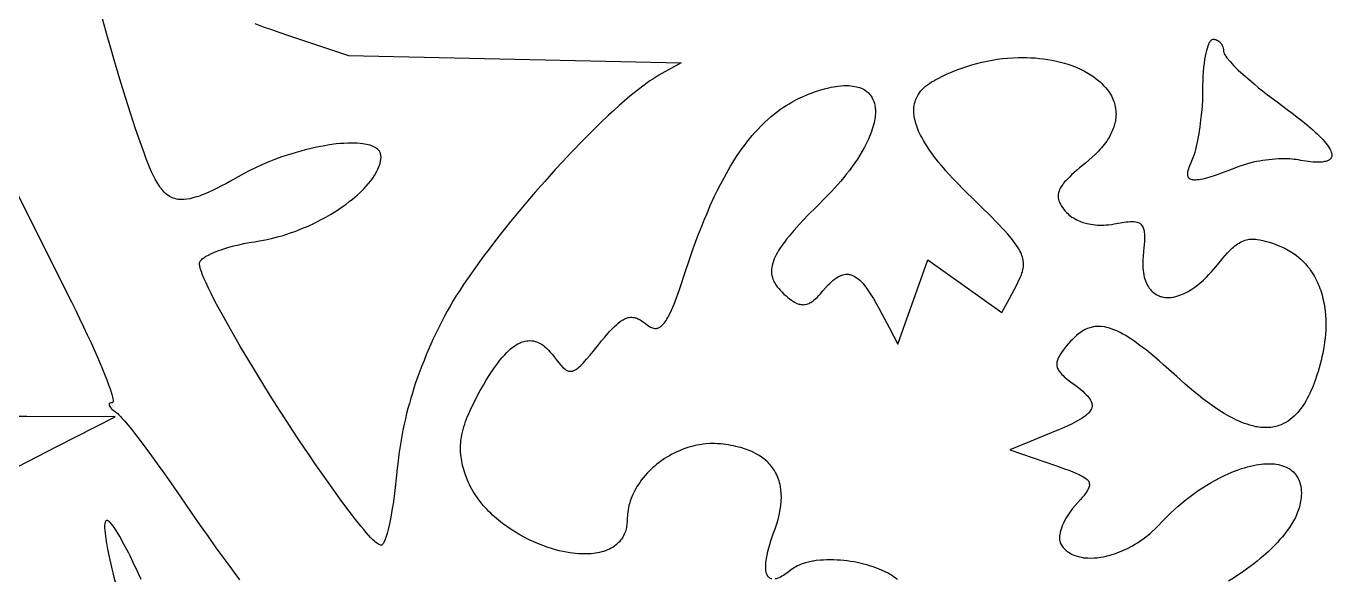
# Model space of a CAD drawing. Extents: x -500 to 500, y -1000 to 1000.
# Drawn here: x -285.4 to -74.6, y -154.2 to -65.1 of the extents above; entities that cross this region are included whole.
import ezdxf

# ---------------------------------------------------------------- set-up
doc = ezdxf.new("R2010")
doc.units = 0
doc.layers.add('APS_GEOMETR_', color=18, linetype='CONTINUOUS')

msp = doc.modelspace()

# ---------------------------------------------------------------- linework, layer by layer
at = {"layer": 'APS_GEOMETR_'}
for points in [[(-248.45, -64.68), (-247.11, -65.17), (-245.76, -65.64), (-244.41, -66.11), (-243.06, -66.58), (-233.33, -69.81), (-179.63, -70.98), (-183.26, -73.01), (-183.74, -73.3), (-184.22, -73.61), (-184.7, -73.92), (-185.16, -74.24), (-185.86, -74.76), (-186.56, -75.29), (-187.24, -75.83), (-187.92, -76.38), (-188.8, -77.14), (-189.67, -77.91), (-190.53, -78.68), (-191.39, -79.47), (-192.77, -80.8), (-193.96, -81.97), (-194.98, -82.98), (-195.82, -83.83), (-196.98, -85.02), (-197.46, -85.53), (-198.77, -86.93), (-199.91, -88.17), (-201.67, -90.12), (-202.78, -91.37), (-203.24, -91.89), (-204.47, -93.34), (-205.53, -94.6), (-207.19, -96.6), (-208.22, -97.88), (-208.65, -98.42), (-209.76, -99.86), (-210.72, -101.12), (-211.54, -102.2), (-212.21, -103.11), (-213.14, -104.38), (-213.52, -104.92), (-214.15, -105.84), (-214.78, -106.78), (-215.4, -107.71), (-216, -108.66), (-216.48, -109.45), (-216.94, -110.24), (-217.4, -111.04), (-217.84, -111.85), (-218.57, -113.26), (-219.27, -114.68), (-219.67, -115.53), (-220.05, -116.39), (-220.43, -117.25), (-220.8, -118.12), (-221.16, -118.99), (-221.5, -119.86), (-221.84, -120.74), (-222.16, -121.62), (-222.51, -122.64), (-222.78, -123.46), (-223.04, -124.28), (-223.29, -125.1), (-223.52, -125.93), (-223.75, -126.76), (-223.97, -127.59), (-224.17, -128.43), (-224.36, -129.27), (-224.56, -130.23), (-224.74, -131.2), (-224.91, -132.17), (-225.07, -133.15), (-225.21, -134.13), (-225.34, -135.28), (-225.47, -136.43), (-225.63, -137.98), (-225.8, -139.52), (-225.91, -140.46), (-226.03, -141.33), (-226.16, -142.15), (-226.28, -142.91), (-226.4, -143.61), (-226.52, -144.26), (-226.75, -145.37), (-226.96, -146.26), (-227.13, -146.92), (-227.32, -147.56), (-227.48, -147.98), (-227.56, -148.17), (-227.63, -148.33), (-227.71, -148.47), (-227.78, -148.59), (-227.86, -148.68), (-227.93, -148.75), (-227.97, -148.78), (-228.02, -148.79), (-228.11, -148.81), (-228.21, -148.8), (-228.31, -148.77), (-228.41, -148.72), (-228.51, -148.66), (-228.69, -148.54), (-228.91, -148.37), (-229.17, -148.14), (-229.46, -147.87), (-229.78, -147.55), (-230.12, -147.18), (-230.49, -146.76), (-230.89, -146.3), (-231.32, -145.79), (-231.75, -145.26), (-232.22, -144.68), (-232.72, -144.03), (-233.26, -143.33), (-234.43, -141.76), (-235.74, -139.95), (-237.19, -137.91), (-238.76, -135.64), (-239.59, -134.42), (-240.45, -133.13), (-241.35, -131.79), (-242.27, -130.39), (-243.34, -128.75), (-244.36, -127.18), (-245.33, -125.67), (-246.25, -124.21), (-247.94, -121.49), (-249.45, -119.01), (-250.78, -116.79), (-251.93, -114.82), (-252.9, -113.1), (-253.71, -111.65), (-254.37, -110.44), (-254.96, -109.32), (-255.49, -108.29), (-255.95, -107.35), (-256.35, -106.51), (-256.68, -105.76), (-256.95, -105.1), (-257.05, -104.8), (-257.15, -104.53), (-257.27, -104.12), (-257.36, -103.76), (-257.38, -103.61), (-257.4, -103.47), (-257.4, -103.36), (-257.39, -103.26), (-257.35, -103.13), (-257.29, -103.01), (-257.2, -102.88), (-257.09, -102.76), (-256.95, -102.63), (-256.8, -102.5), (-256.62, -102.38), (-256.42, -102.25), (-256.21, -102.12), (-255.97, -102), (-255.46, -101.75), (-254.9, -101.51), (-254.29, -101.28), (-253.9, -101.14), (-253.49, -101.01), (-252.69, -100.76), (-251.87, -100.54), (-251.05, -100.34), (-250.22, -100.16), (-249.39, -100), (-248.55, -99.85), (-247.72, -99.7), (-246.75, -99.53), (-245.79, -99.32), (-244.83, -99.09), (-243.88, -98.83), (-242.87, -98.5), (-241.86, -98.14), (-240.87, -97.75), (-239.88, -97.34), (-238.96, -96.91), (-238.38, -96.62), (-237.74, -96.29), (-237.02, -95.9), (-236.24, -95.45), (-235.41, -94.93), (-234.97, -94.64), (-234.51, -94.34), (-233.79, -93.83), (-233.22, -93.39), (-232.72, -93), (-232.3, -92.65), (-231.96, -92.36), (-231.49, -91.94), (-231.3, -91.75), (-230.9, -91.34), (-230.51, -90.92), (-230.13, -90.49), (-229.75, -90.05), (-229.42, -89.58), (-229.16, -89.18), (-228.82, -88.61), (-228.61, -88.17), (-228.45, -87.79), (-228.26, -87.25), (-228.18, -86.88), (-228.14, -86.57), (-228.1, -86.13), (-228.11, -85.99), (-228.13, -85.86), (-228.16, -85.73), (-228.19, -85.6), (-228.24, -85.48), (-228.3, -85.37), (-228.37, -85.26), (-228.44, -85.15), (-228.56, -85.03), (-228.68, -84.91), (-228.81, -84.8), (-228.95, -84.71), (-229.17, -84.59), (-229.39, -84.48), (-229.62, -84.39), (-229.85, -84.3), (-230.15, -84.22), (-230.44, -84.15), (-230.74, -84.1), (-231.04, -84.05), (-231.49, -84.01), (-231.95, -83.97), (-232.4, -83.95), (-232.86, -83.94), (-233.47, -83.96), (-234.09, -83.99), (-234.71, -84.03), (-235.32, -84.09), (-236.39, -84.24), (-237.46, -84.42), (-238.52, -84.62), (-239.58, -84.85), (-240.32, -85.04), (-241.05, -85.23), (-241.79, -85.44), (-242.52, -85.66), (-243.25, -85.89), (-243.97, -86.13), (-244.69, -86.38), (-245.4, -86.65), (-246.21, -86.97), (-247.32, -87.45), (-248.23, -87.86), (-249.48, -88.47), (-250.31, -88.92), (-251.14, -89.38), (-252.48, -90.13), (-253.16, -90.5), (-253.84, -90.86), (-254.53, -91.21), (-255.22, -91.55), (-255.92, -91.87), (-256.63, -92.18), (-256.96, -92.31), (-257.28, -92.43), (-257.59, -92.54), (-257.89, -92.64), (-258.46, -92.8), (-258.98, -92.92), (-259.45, -93), (-259.87, -93.05), (-260.24, -93.07), (-260.54, -93.06), (-260.84, -93.02), (-261.12, -92.97), (-261.39, -92.9), (-261.64, -92.82), (-261.87, -92.72), (-262.09, -92.61), (-262.3, -92.49), (-262.49, -92.37), (-262.66, -92.24), (-262.83, -92.11), (-263.11, -91.85), (-263.33, -91.6), (-263.51, -91.4), (-263.73, -91.1), (-263.98, -90.74), (-264.25, -90.3), (-264.54, -89.79), (-264.84, -89.21), (-265.15, -88.56), (-265.46, -87.83), (-265.79, -87.04), (-266.06, -86.32), (-266.35, -85.53), (-267, -83.73), (-267.71, -81.64), (-268.5, -79.26), (-269.35, -76.58), (-270.26, -73.61), (-271.23, -70.35), (-271.73, -68.61), (-272.25, -66.79), (-273.07, -63.88)], [(-165.03, -154.25), (-165.13, -154.22), (-165.23, -154.19), (-165.32, -154.14), (-165.4, -154.09), (-165.53, -153.98), (-165.64, -153.85), (-165.73, -153.71), (-165.79, -153.59), (-165.88, -153.38), (-165.91, -153.25), (-165.95, -153.08), (-165.97, -152.89), (-165.99, -152.68), (-166, -152.43), (-166, -152.16), (-165.99, -151.87), (-165.97, -151.55), (-165.93, -151.26), (-165.89, -150.97), (-165.79, -150.39), (-165.66, -149.81), (-165.51, -149.23), (-165.34, -148.67), (-165.16, -148.1), (-164.77, -146.98), (-164.48, -146.17), (-164.21, -145.35), (-164.01, -144.66), (-163.77, -143.7), (-163.65, -143.02), (-163.56, -142.45), (-163.49, -141.66), (-163.47, -141.07), (-163.49, -140.49), (-163.54, -139.9), (-163.61, -139.32), (-163.68, -139.03), (-163.75, -138.74), (-163.83, -138.45), (-163.92, -138.17), (-164.02, -137.89), (-164.13, -137.61), (-164.26, -137.34), (-164.4, -137.08), (-164.57, -136.78), (-164.72, -136.55), (-164.89, -136.32), (-165.06, -136.1), (-165.23, -135.88), (-165.42, -135.67), (-165.61, -135.47), (-165.82, -135.27), (-166.03, -135.08), (-166.28, -134.88), (-166.72, -134.57), (-167.18, -134.28), (-167.65, -134), (-168.13, -133.76), (-168.75, -133.5), (-169.26, -133.31), (-170, -133.07), (-170.4, -132.97), (-170.8, -132.88), (-171.21, -132.79), (-171.62, -132.71), (-172.03, -132.64), (-172.44, -132.58), (-172.85, -132.52), (-173.26, -132.47), (-173.76, -132.44), (-174.21, -132.42), (-174.63, -132.42), (-175.01, -132.43), (-175.64, -132.47), (-176.11, -132.52), (-176.64, -132.6), (-177.11, -132.69), (-177.55, -132.79), (-177.94, -132.88), (-178.59, -133.07), (-179.07, -133.23), (-179.49, -133.39), (-179.91, -133.56), (-180.33, -133.75), (-180.75, -133.94), (-181.15, -134.15), (-181.55, -134.37), (-181.95, -134.6), (-182.33, -134.84), (-182.77, -135.13), (-183.19, -135.45), (-183.58, -135.75), (-183.92, -136.04), (-184.22, -136.3), (-184.72, -136.77), (-185.07, -137.13), (-185.45, -137.55), (-185.79, -137.96), (-186.08, -138.34), (-186.34, -138.69), (-186.55, -139.01), (-186.74, -139.3), (-187.02, -139.76), (-187.25, -140.2), (-187.45, -140.62), (-187.61, -141), (-187.75, -141.36), (-187.86, -141.68), (-187.95, -141.96), (-188.08, -142.42), (-188.15, -142.76), (-188.21, -143.1), (-188.26, -143.44), (-188.3, -143.78), (-188.34, -144.59), (-188.36, -145.04), (-188.4, -145.48), (-188.45, -145.79), (-188.48, -145.97), (-188.53, -146.16), (-188.58, -146.37), (-188.65, -146.59), (-188.74, -146.82), (-188.84, -147.05), (-188.96, -147.29), (-189.09, -147.53), (-189.25, -147.77), (-189.42, -148.01), (-189.62, -148.25), (-189.85, -148.48), (-190.1, -148.71), (-190.38, -148.93), (-190.65, -149.11), (-190.93, -149.28), (-191.23, -149.43), (-191.53, -149.57), (-191.84, -149.69), (-192.16, -149.8), (-192.48, -149.9), (-192.81, -149.98), (-193.14, -150.05), (-193.48, -150.1), (-193.81, -150.15), (-194.15, -150.18), (-194.49, -150.21), (-194.82, -150.22), (-195.16, -150.22), (-195.49, -150.22), (-195.85, -150.21), (-196.24, -150.18), (-196.68, -150.15), (-197.14, -150.1), (-197.64, -150.03), (-198.18, -149.94), (-198.74, -149.83), (-199.33, -149.69), (-199.95, -149.54), (-200.6, -149.35), (-201.28, -149.13), (-201.97, -148.88), (-202.7, -148.6), (-203.44, -148.28), (-204.2, -147.93), (-204.98, -147.53), (-205.7, -147.14), (-206.41, -146.72), (-207.11, -146.27), (-207.8, -145.8), (-208.47, -145.3), (-208.8, -145.04), (-209.13, -144.78), (-209.45, -144.5), (-209.77, -144.23), (-210.08, -143.95), (-210.38, -143.66), (-210.68, -143.36), (-210.97, -143.06), (-211.25, -142.76), (-211.53, -142.45), (-211.8, -142.13), (-212.06, -141.81), (-212.31, -141.48), (-212.55, -141.15), (-212.79, -140.81), (-213.01, -140.47), (-213.23, -140.12), (-213.43, -139.76), (-213.63, -139.4), (-213.81, -139.04), (-213.98, -138.67), (-214.15, -138.3), (-214.4, -137.64), (-214.52, -137.3), (-214.63, -136.96), (-214.74, -136.62), (-214.83, -136.28), (-214.92, -135.93), (-215, -135.58), (-215.07, -135.23), (-215.13, -134.88), (-215.18, -134.53), (-215.22, -134.18), (-215.25, -133.82), (-215.26, -133.47), (-215.27, -133.12), (-215.26, -132.76), (-215.24, -132.32), (-215.19, -131.88), (-215.13, -131.44), (-215.05, -131.01), (-214.95, -130.57), (-214.84, -130.14), (-214.72, -129.71), (-214.59, -129.28), (-214.44, -128.86), (-214.28, -128.44), (-214.12, -128.02), (-213.94, -127.61), (-213.58, -126.79), (-213.19, -125.99), (-212.63, -124.89), (-212.09, -123.88), (-211.58, -122.98), (-211.11, -122.17), (-210.66, -121.46), (-210.26, -120.84), (-209.9, -120.31), (-209.59, -119.87), (-209.25, -119.43), (-208.91, -118.98), (-208.56, -118.55), (-208.18, -118.13), (-207.8, -117.73), (-207.6, -117.53), (-207.39, -117.34), (-207.18, -117.16), (-206.97, -116.99), (-206.74, -116.82), (-206.52, -116.66), (-206.29, -116.51), (-206.01, -116.34), (-205.84, -116.25), (-205.66, -116.16), (-205.47, -116.08), (-205.26, -116.01), (-205.04, -115.94), (-204.81, -115.88), (-204.57, -115.84), (-204.32, -115.82), (-204.06, -115.81), (-203.78, -115.83), (-203.5, -115.87), (-203.21, -115.94), (-202.98, -116.02), (-202.75, -116.11), (-202.52, -116.21), (-202.31, -116.33), (-202.09, -116.46), (-201.89, -116.61), (-201.69, -116.76), (-201.49, -116.93), (-201.31, -117.1), (-201.12, -117.28), (-200.77, -117.65), (-200.44, -118.04), (-200.13, -118.44), (-199.67, -119.07), (-199.08, -119.78), (-198.7, -120.18), (-198.45, -120.38), (-198.19, -120.57), (-198.05, -120.63), (-197.92, -120.68), (-197.8, -120.72), (-197.68, -120.74), (-197.48, -120.75), (-197.33, -120.74), (-197.21, -120.71), (-197.09, -120.68), (-196.97, -120.63), (-196.85, -120.58), (-196.67, -120.48), (-196.5, -120.36), (-196.33, -120.24), (-196.16, -120.11), (-195.83, -119.81), (-195.51, -119.5), (-194.91, -118.82), (-194.32, -118.14), (-193.65, -117.31), (-192.98, -116.48), (-192.49, -115.86), (-191.99, -115.25), (-191.48, -114.65), (-191.22, -114.36), (-190.95, -114.07), (-190.68, -113.79), (-190.4, -113.51), (-190.11, -113.24), (-189.82, -112.99), (-189.51, -112.75), (-189.18, -112.53), (-189.01, -112.43), (-188.84, -112.34), (-188.67, -112.26), (-188.49, -112.18), (-188.37, -112.14), (-188.21, -112.1), (-188.03, -112.06), (-187.83, -112.04), (-187.6, -112.04), (-187.36, -112.06), (-187.23, -112.08), (-187.09, -112.11), (-186.95, -112.14), (-186.81, -112.19), (-186.62, -112.27), (-186.44, -112.36), (-186.26, -112.46), (-186.08, -112.57), (-185.74, -112.81), (-185.42, -113.06), (-185.02, -113.36), (-184.76, -113.53), (-184.6, -113.62), (-184.43, -113.69), (-184.26, -113.76), (-184.09, -113.81), (-183.92, -113.83), (-183.77, -113.84), (-183.64, -113.83), (-183.54, -113.82), (-183.39, -113.78), (-183.33, -113.76), (-183.2, -113.7), (-183.08, -113.63), (-182.96, -113.56), (-182.85, -113.47), (-182.69, -113.31), (-182.54, -113.15), (-182.39, -112.98), (-182.25, -112.8), (-182.09, -112.57), (-181.95, -112.33), (-181.8, -112.09), (-181.67, -111.84), (-181.44, -111.37), (-181.22, -110.89), (-181, -110.4), (-180.8, -109.92), (-180.35, -108.75), (-179.92, -107.57), (-178.87, -104.43), (-178.46, -103.22), (-178.07, -102.07), (-177.69, -100.97), (-177.31, -99.93), (-176.94, -98.93), (-176.57, -97.97), (-176.21, -97.07), (-175.87, -96.21), (-175.53, -95.4), (-174.89, -93.93), (-174.3, -92.64), (-173.77, -91.53), (-173.3, -90.61), (-172.99, -90.02), (-172.67, -89.43), (-172.34, -88.84), (-172.01, -88.25), (-171.67, -87.67), (-171.32, -87.1), (-170.96, -86.53), (-170.59, -85.97), (-170.21, -85.41), (-169.83, -84.86), (-169.43, -84.32), (-169.02, -83.78), (-168.6, -83.26), (-168.18, -82.74), (-167.74, -82.24), (-167.29, -81.74), (-166.74, -81.17), (-166.19, -80.63), (-165.65, -80.14), (-165.12, -79.68), (-164.6, -79.25), (-164.1, -78.86), (-163.61, -78.5), (-163.13, -78.17), (-162.67, -77.87), (-162.23, -77.6), (-161.8, -77.35), (-161.4, -77.13), (-161.03, -76.93), (-160.68, -76.76), (-160.06, -76.47), (-159.37, -76.17), (-158.67, -75.9), (-157.96, -75.64), (-157.25, -75.41), (-156.53, -75.2), (-155.8, -75.02), (-155.43, -74.94), (-155.06, -74.87), (-154.69, -74.81), (-154.32, -74.75), (-153.85, -74.7), (-153.41, -74.67), (-152.99, -74.67), (-152.6, -74.68), (-152.24, -74.7), (-151.91, -74.74), (-151.61, -74.8), (-151.34, -74.85), (-151.1, -74.92), (-150.88, -74.98), (-150.54, -75.11), (-150.32, -75.21), (-150.22, -75.27), (-150.11, -75.32), (-149.9, -75.45), (-149.77, -75.55), (-149.62, -75.67), (-149.47, -75.81), (-149.3, -75.98), (-149.14, -76.17), (-148.98, -76.39), (-148.83, -76.64), (-148.68, -76.92), (-148.56, -77.23), (-148.5, -77.4), (-148.45, -77.57), (-148.4, -77.75), (-148.37, -77.95), (-148.33, -78.15), (-148.31, -78.36), (-148.3, -78.54), (-148.29, -78.75), (-148.29, -78.97), (-148.3, -79.21), (-148.32, -79.47), (-148.35, -79.74), (-148.39, -80.03), (-148.44, -80.34), (-148.51, -80.67), (-148.59, -81), (-148.68, -81.36), (-148.79, -81.72), (-148.92, -82.1), (-149.06, -82.49), (-149.22, -82.89), (-149.4, -83.3), (-149.72, -83.97), (-150.06, -84.63), (-150.42, -85.27), (-150.8, -85.9), (-151.19, -86.53), (-151.61, -87.15), (-152.03, -87.75), (-152.48, -88.35), (-152.93, -88.93), (-153.4, -89.51), (-153.88, -90.08), (-154.37, -90.64), (-154.87, -91.2), (-155.38, -91.74), (-155.89, -92.28), (-156.4, -92.8), (-157.77, -94.16), (-159.19, -95.6), (-160.59, -97.06), (-161.42, -97.99), (-162.23, -98.94), (-162.62, -99.43), (-162.99, -99.92), (-163.35, -100.42), (-163.71, -100.93), (-163.92, -101.26), (-164.12, -101.6), (-164.31, -101.95), (-164.49, -102.3), (-164.63, -102.64), (-164.76, -102.98), (-164.87, -103.33), (-164.97, -103.68), (-165.03, -104), (-165.05, -104.21), (-165.07, -104.44), (-165.07, -104.7), (-165.05, -104.98), (-165, -105.29), (-164.92, -105.61), (-164.84, -105.88), (-164.73, -106.12), (-164.62, -106.36), (-164.49, -106.6), (-164.35, -106.83), (-164.13, -107.12), (-163.9, -107.41), (-163.67, -107.68), (-163.42, -107.95), (-163.05, -108.3), (-162.72, -108.59), (-162.43, -108.84), (-162.19, -109.04), (-161.84, -109.3), (-161.68, -109.4), (-161.33, -109.61), (-160.97, -109.8), (-160.81, -109.86), (-160.65, -109.91), (-160.48, -109.95), (-160.32, -109.99), (-160.12, -110.01), (-159.93, -110.02), (-159.77, -110.01), (-159.61, -109.99), (-159.36, -109.94), (-159.18, -109.88), (-159.01, -109.81), (-158.85, -109.73), (-158.69, -109.64), (-158.54, -109.54), (-158.32, -109.37), (-158.1, -109.2), (-157.9, -109.02), (-157.7, -108.83), (-157.42, -108.54), (-157.15, -108.24), (-156.76, -107.78), (-156.36, -107.32), (-155.89, -106.82), (-155.65, -106.58), (-155.4, -106.34), (-155.14, -106.11), (-154.87, -105.9), (-154.58, -105.7), (-154.29, -105.52), (-154.06, -105.4), (-153.91, -105.32), (-153.73, -105.25), (-153.53, -105.19), (-153.31, -105.14), (-153.06, -105.1), (-152.79, -105.1), (-152.65, -105.1), (-152.52, -105.12), (-152.38, -105.15), (-152.24, -105.19), (-151.98, -105.28), (-151.72, -105.4), (-151.48, -105.55), (-151.24, -105.71), (-151.02, -105.89), (-150.81, -106.08), (-150.54, -106.34), (-150.29, -106.62), (-150.05, -106.91), (-149.82, -107.21), (-149.6, -107.51), (-149.38, -107.83), (-148.98, -108.46), (-148.62, -109.04), (-148.22, -109.74), (-147.76, -110.56), (-147.25, -111.5), (-146.07, -113.71), (-144.65, -116.38), (-139.81, -102.78), (-127.87, -111.28), (-126.65, -108.99), (-125.42, -106.69), (-125.28, -106.43), (-125.22, -106.31), (-124.97, -105.76), (-124.73, -105.21), (-124.63, -104.94), (-124.55, -104.67), (-124.49, -104.4), (-124.43, -104.12), (-124.4, -103.84), (-124.39, -103.59), (-124.39, -103.2), (-124.42, -102.95), (-124.44, -102.84), (-124.49, -102.59), (-124.56, -102.35), (-124.63, -102.1), (-124.72, -101.86), (-124.84, -101.6), (-124.96, -101.34), (-125.1, -101.09), (-125.25, -100.84), (-125.5, -100.46), (-125.76, -100.08), (-126.03, -99.72), (-126.31, -99.36), (-126.9, -98.66), (-127.5, -97.99), (-128.62, -96.81), (-129.75, -95.65), (-131.14, -94.3), (-132.53, -92.95), (-133.69, -91.81), (-134.27, -91.24), (-134.84, -90.65), (-135.68, -89.77), (-136.5, -88.88), (-136.91, -88.42), (-137.31, -87.96), (-137.7, -87.5), (-138.09, -87.02), (-138.47, -86.55), (-138.84, -86.06), (-139.2, -85.57), (-139.55, -85.08), (-139.88, -84.57), (-140.21, -84.06), (-140.52, -83.54), (-140.82, -83.01), (-141, -82.66), (-141.16, -82.33), (-141.31, -82), (-141.44, -81.68), (-141.56, -81.37), (-141.67, -81.07), (-141.76, -80.79), (-141.83, -80.51), (-141.96, -80), (-142.04, -79.54), (-142.08, -79.14), (-142.1, -78.81), (-142.09, -78.48), (-142.07, -78.16), (-142.02, -77.86), (-141.96, -77.57), (-141.89, -77.3), (-141.81, -77.04), (-141.71, -76.8), (-141.61, -76.58), (-141.5, -76.37), (-141.39, -76.17), (-141.27, -75.99), (-141.16, -75.83), (-140.94, -75.54), (-140.75, -75.32), (-140.47, -75.04), (-140.18, -74.78), (-139.87, -74.54), (-139.55, -74.31), (-139.22, -74.09), (-138.88, -73.89), (-138.53, -73.7), (-138.18, -73.51), (-137.44, -73.14), (-136.68, -72.78), (-135.91, -72.45), (-135.12, -72.14), (-134.33, -71.85), (-133.53, -71.58), (-132.73, -71.33), (-131.91, -71.1), (-131.09, -70.9), (-130.27, -70.72), (-129.44, -70.56), (-128.61, -70.43), (-127.78, -70.32), (-126.94, -70.24), (-126.11, -70.18), (-125.27, -70.14), (-124.59, -70.14), (-123.9, -70.14), (-123.21, -70.17), (-122.51, -70.21), (-121.82, -70.28), (-121.13, -70.36), (-120.44, -70.46), (-119.76, -70.58), (-119.08, -70.72), (-118.41, -70.88), (-117.74, -71.07), (-117.08, -71.28), (-116.43, -71.51), (-115.8, -71.76), (-115.17, -72.04), (-114.56, -72.35), (-114.01, -72.65), (-113.74, -72.81), (-113.47, -72.98), (-113.2, -73.15), (-112.95, -73.34), (-112.69, -73.53), (-112.44, -73.72), (-112.2, -73.93), (-111.96, -74.14), (-111.73, -74.35), (-111.51, -74.58), (-111.29, -74.81), (-111.09, -75.04), (-110.89, -75.29), (-110.7, -75.54), (-110.52, -75.81), (-110.35, -76.08), (-110.2, -76.34), (-110.07, -76.6), (-109.95, -76.86), (-109.85, -77.11), (-109.77, -77.35), (-109.7, -77.58), (-109.64, -77.81), (-109.59, -78.02), (-109.52, -78.41), (-109.48, -78.76), (-109.46, -79.04), (-109.45, -79.3), (-109.46, -79.56), (-109.48, -79.82), (-109.51, -80.08), (-109.55, -80.34), (-109.6, -80.6), (-109.67, -80.85), (-109.74, -81.11), (-109.81, -81.36), (-109.9, -81.61), (-110, -81.85), (-110.1, -82.1), (-110.21, -82.33), (-110.32, -82.57), (-110.57, -83.03), (-110.76, -83.33), (-110.95, -83.62), (-111.15, -83.91), (-111.36, -84.19), (-111.58, -84.46), (-111.81, -84.73), (-112.04, -85), (-112.28, -85.26), (-112.78, -85.76), (-113.3, -86.24), (-113.83, -86.71), (-114.37, -87.16), (-114.86, -87.55), (-115.33, -87.94), (-115.81, -88.35), (-116.28, -88.75), (-116.61, -89.06), (-116.93, -89.38), (-117.25, -89.7), (-117.57, -90.02), (-117.74, -90.22), (-117.9, -90.42), (-118.06, -90.63), (-118.22, -90.84), (-118.33, -91.04), (-118.45, -91.24), (-118.55, -91.45), (-118.64, -91.66), (-118.73, -91.96), (-118.78, -92.23), (-118.79, -92.46), (-118.79, -92.66), (-118.78, -92.82), (-118.75, -92.94), (-118.72, -93.06), (-118.66, -93.25), (-118.59, -93.45), (-118.5, -93.63), (-118.41, -93.82), (-118.23, -94.1), (-118.04, -94.38), (-117.85, -94.65), (-117.64, -94.91), (-117.45, -95.12), (-117.25, -95.31), (-117.04, -95.5), (-116.83, -95.69), (-116.57, -95.87), (-116.31, -96.03), (-116.04, -96.19), (-115.77, -96.34), (-115.54, -96.45), (-115.3, -96.55), (-114.82, -96.73), (-114.33, -96.87), (-114.09, -96.94), (-113.84, -96.99), (-113.49, -97.05), (-113.14, -97.09), (-112.79, -97.13), (-112.44, -97.16), (-112.09, -97.17), (-111.74, -97.18), (-111.39, -97.17), (-111.04, -97.15), (-110.64, -97.12), (-110.2, -97.06), (-109.76, -96.99), (-109.11, -96.87), (-108.47, -96.76), (-108.14, -96.71), (-107.82, -96.67), (-107.49, -96.64), (-107.17, -96.62), (-106.96, -96.61), (-106.74, -96.61), (-106.53, -96.62), (-106.31, -96.65), (-106.1, -96.69), (-105.9, -96.75), (-105.71, -96.83), (-105.63, -96.88), (-105.54, -96.94), (-105.42, -97.05), (-105.31, -97.17), (-105.21, -97.3), (-105.13, -97.45), (-105.06, -97.6), (-105, -97.76), (-104.96, -97.92), (-104.92, -98.08), (-104.88, -98.33), (-104.86, -98.63), (-104.85, -98.97), (-104.85, -99.37), (-104.87, -99.81), (-104.9, -100.29), (-104.94, -100.82), (-104.99, -101.4), (-105.08, -102.29), (-105.1, -102.75), (-105.11, -103.21), (-105.11, -103.67), (-105.1, -104.13), (-105.06, -104.49), (-105.01, -104.84), (-104.95, -105.2), (-104.88, -105.55), (-104.78, -105.87), (-104.69, -106.14), (-104.52, -106.56), (-104.4, -106.82), (-104.34, -106.93), (-104.21, -107.15), (-104.08, -107.34), (-103.85, -107.63), (-103.7, -107.8), (-103.63, -107.87), (-103.37, -108.1), (-103.2, -108.23), (-102.99, -108.36), (-102.76, -108.49), (-102.49, -108.61), (-102.34, -108.67), (-102.18, -108.71), (-102.02, -108.76), (-101.84, -108.8), (-101.55, -108.84), (-101.24, -108.85), (-100.97, -108.85), (-100.53, -108.83), (-100.26, -108.8), (-100.15, -108.78), (-99.79, -108.7), (-99.48, -108.61), (-99, -108.45), (-98.7, -108.34), (-98.58, -108.28), (-98.15, -108.06), (-97.78, -107.86), (-97.21, -107.52), (-96.86, -107.29), (-96.72, -107.18), (-96.28, -106.85), (-95.91, -106.54), (-95.34, -106.05), (-95, -105.72), (-94.85, -105.58), (-94.47, -105.16), (-94.09, -104.75), (-93.72, -104.32), (-93.35, -103.89), (-92.6, -102.97), (-92.22, -102.51), (-91.83, -102.07), (-91.47, -101.67), (-91.08, -101.27), (-90.68, -100.89), (-90.47, -100.71), (-90.26, -100.53), (-90.04, -100.37), (-89.82, -100.21), (-89.59, -100.07), (-89.36, -99.93), (-89.12, -99.81), (-88.87, -99.71), (-88.62, -99.62), (-88.36, -99.55), (-88.15, -99.5), (-87.94, -99.47), (-87.73, -99.45), (-87.51, -99.44), (-87.29, -99.43), (-87.08, -99.44), (-86.86, -99.46), (-86.64, -99.48), (-86.21, -99.55), (-85.77, -99.64), (-85.35, -99.75), (-84.93, -99.87), (-84.33, -100.06), (-83.73, -100.27), (-83.14, -100.5), (-82.56, -100.75), (-82.25, -100.89), (-81.95, -101.04), (-81.67, -101.2), (-81.39, -101.36), (-81.13, -101.52), (-80.87, -101.69), (-80.63, -101.86), (-80.39, -102.03), (-79.95, -102.39), (-79.54, -102.75), (-79.17, -103.12), (-78.83, -103.48), (-78.52, -103.84), (-78.24, -104.2), (-78, -104.55), (-77.77, -104.88), (-77.58, -105.2), (-77.41, -105.49), (-77.13, -106.01), (-76.97, -106.35), (-76.81, -106.68), (-76.67, -107.03), (-76.54, -107.38), (-76.41, -107.73), (-76.3, -108.08), (-76.19, -108.44), (-76.1, -108.8), (-76.01, -109.17), (-75.93, -109.53), (-75.86, -109.9), (-75.8, -110.27), (-75.74, -110.64), (-75.7, -111.01), (-75.63, -111.75), (-75.59, -112.36), (-75.58, -112.96), (-75.58, -113.57), (-75.6, -114.18), (-75.64, -114.79), (-75.7, -115.4), (-75.77, -116.01), (-75.86, -116.62), (-75.96, -117.23), (-76.07, -117.83), (-76.2, -118.43), (-76.34, -119.03), (-76.49, -119.62), (-76.66, -120.21), (-76.83, -120.8), (-77.01, -121.38), (-77.3, -122.24), (-77.46, -122.66), (-77.62, -123.09), (-77.8, -123.51), (-77.98, -123.93), (-78.17, -124.34), (-78.37, -124.75), (-78.58, -125.15), (-78.81, -125.55), (-79.04, -125.94), (-79.29, -126.31), (-79.55, -126.68), (-79.82, -127.04), (-80.11, -127.39), (-80.41, -127.72), (-80.7, -128.01), (-81.01, -128.29), (-81.34, -128.54), (-81.68, -128.78), (-82.03, -129), (-82.4, -129.2), (-82.78, -129.37), (-83.16, -129.51), (-83.42, -129.59), (-83.67, -129.66), (-83.94, -129.72), (-84.2, -129.76), (-84.47, -129.8), (-84.74, -129.82), (-85.01, -129.84), (-85.28, -129.84), (-85.55, -129.84), (-85.82, -129.83), (-86.09, -129.81), (-86.36, -129.78), (-86.63, -129.74), (-86.89, -129.69), (-87.16, -129.63), (-87.42, -129.57), (-87.86, -129.45), (-88.29, -129.31), (-88.72, -129.16), (-89.15, -129), (-89.57, -128.82), (-89.98, -128.64), (-90.4, -128.44), (-90.81, -128.23), (-91.21, -128.01), (-91.61, -127.79), (-92.01, -127.56), (-92.4, -127.32), (-93.17, -126.82), (-93.93, -126.3), (-94.68, -125.76), (-95.42, -125.21), (-96.14, -124.63), (-96.86, -124.04), (-97.56, -123.45), (-98.26, -122.84), (-99.65, -121.61), (-101.77, -119.69), (-102.47, -119.09), (-103.17, -118.49), (-103.88, -117.9), (-104.6, -117.32), (-105.2, -116.86), (-105.8, -116.41), (-106.41, -115.97), (-107.03, -115.54), (-107.46, -115.26), (-107.89, -115), (-108.33, -114.75), (-108.78, -114.51), (-109.34, -114.25), (-109.82, -114.05), (-110.5, -113.8), (-110.94, -113.68), (-111.31, -113.61), (-111.83, -113.53), (-112.13, -113.53), (-112.39, -113.53), (-112.79, -113.55), (-113.04, -113.59), (-113.15, -113.61), (-113.44, -113.68), (-113.69, -113.75), (-114.07, -113.88), (-114.31, -113.98), (-114.41, -114.03), (-114.69, -114.19), (-114.96, -114.35), (-115.23, -114.53), (-115.49, -114.72), (-115.83, -115), (-116.15, -115.3), (-116.48, -115.61), (-116.79, -115.92), (-117.16, -116.35), (-117.48, -116.73), (-117.96, -117.33), (-118.25, -117.73), (-118.37, -117.9), (-118.58, -118.25), (-118.78, -118.62), (-118.89, -118.94), (-118.98, -119.26), (-119.01, -119.45), (-119.01, -119.61), (-119, -119.77), (-118.99, -119.91), (-118.93, -120.14), (-118.87, -120.31), (-118.8, -120.46), (-118.72, -120.59), (-118.64, -120.73), (-118.54, -120.86), (-118.37, -121.06), (-118.18, -121.26), (-117.99, -121.45), (-117.8, -121.63), (-117.29, -122.06), (-116.77, -122.46), (-116.11, -122.95), (-115.46, -123.45), (-115.14, -123.71), (-114.83, -123.98), (-114.53, -124.26), (-114.24, -124.55), (-114.06, -124.74), (-113.88, -124.95), (-113.72, -125.17), (-113.57, -125.41), (-113.51, -125.53), (-113.45, -125.65), (-113.4, -125.77), (-113.36, -125.9), (-113.33, -126.02), (-113.31, -126.15), (-113.31, -126.28), (-113.31, -126.41), (-113.32, -126.51), (-113.34, -126.6), (-113.41, -126.79), (-113.49, -126.97), (-113.6, -127.15), (-113.72, -127.31), (-113.85, -127.47), (-114, -127.62), (-114.14, -127.75), (-114.35, -127.93), (-114.61, -128.11), (-114.92, -128.32), (-115.28, -128.54), (-115.69, -128.77), (-116.15, -129.02), (-116.66, -129.27), (-117.22, -129.54), (-117.92, -129.85), (-118.76, -130.21), (-120.83, -131.07), (-123.43, -132.13), (-126.57, -133.41), (-119.07, -136.02), (-117.75, -136.49), (-117.09, -136.73), (-116.44, -136.98), (-115.91, -137.19), (-115.4, -137.42), (-115.14, -137.55), (-114.89, -137.68), (-114.65, -137.82), (-114.42, -137.98), (-114.37, -138.01), (-114.26, -138.09), (-114.12, -138.22), (-114.05, -138.29), (-113.97, -138.38), (-113.91, -138.49), (-113.85, -138.6), (-113.8, -138.72), (-113.76, -138.85), (-113.74, -139), (-113.74, -139.15), (-113.77, -139.32), (-113.82, -139.5), (-113.89, -139.66), (-113.98, -139.85), (-114.11, -140.06), (-114.26, -140.29), (-114.45, -140.54), (-114.66, -140.82), (-114.89, -141.11), (-115.16, -141.42), (-116.03, -142.41), (-116.45, -142.9), (-116.84, -143.41), (-117.17, -143.89), (-117.48, -144.38), (-117.7, -144.78), (-117.87, -145.14), (-118.13, -145.71), (-118.27, -146.08), (-118.32, -146.24), (-118.4, -146.51), (-118.46, -146.77), (-118.51, -147.05), (-118.55, -147.32), (-118.56, -147.53), (-118.56, -147.73), (-118.55, -147.94), (-118.52, -148.14), (-118.49, -148.28), (-118.44, -148.42), (-118.39, -148.55), (-118.32, -148.68), (-118.14, -148.94), (-117.96, -149.19), (-117.72, -149.43), (-117.48, -149.67), (-117.22, -149.86), (-116.99, -150.01), (-116.79, -150.14), (-116.62, -150.24), (-116.36, -150.36), (-116.26, -150.4), (-115.89, -150.53), (-115.56, -150.63), (-115.28, -150.7), (-115.04, -150.76), (-114.71, -150.82), (-114.56, -150.84), (-114.01, -150.87), (-113.54, -150.89), (-112.9, -150.87), (-112.56, -150.83), (-112.22, -150.79), (-111.88, -150.74), (-111.54, -150.68), (-111.21, -150.61), (-110.87, -150.54), (-110.54, -150.46), (-110.21, -150.37), (-109.54, -150.15), (-108.88, -149.9), (-108.24, -149.63), (-107.6, -149.33), (-106.9, -148.95), (-106.46, -148.71), (-105.97, -148.41), (-105.45, -148.06), (-104.88, -147.65), (-104.58, -147.42), (-104.27, -147.18), (-103.96, -146.92), (-103.64, -146.64), (-103.13, -146.17), (-102.53, -145.56), (-102.05, -145.05), (-101.57, -144.56), (-101.08, -144.07), (-100.58, -143.58), (-99.99, -143.04), (-99.39, -142.5), (-98.77, -141.97), (-98.14, -141.46), (-97.49, -140.96), (-96.84, -140.48), (-96.17, -140.01), (-95.5, -139.55), (-94.81, -139.12), (-94.11, -138.7), (-93.4, -138.3), (-92.68, -137.93), (-91.95, -137.57), (-91.22, -137.24), (-90.47, -136.93), (-89.72, -136.64), (-89.2, -136.46), (-88.7, -136.31), (-88.21, -136.17), (-87.74, -136.05), (-87.29, -135.95), (-86.85, -135.87), (-86.44, -135.8), (-86.04, -135.75), (-85.66, -135.71), (-85.3, -135.69), (-84.97, -135.68), (-84.65, -135.67), (-84.36, -135.68), (-84.09, -135.69), (-83.85, -135.71), (-83.62, -135.74), (-83.24, -135.81), (-82.89, -135.89), (-82.57, -135.98), (-82.27, -136.09), (-82, -136.2), (-81.76, -136.32), (-81.54, -136.44), (-81.35, -136.56), (-81.18, -136.68), (-81.04, -136.79), (-80.81, -136.99), (-80.67, -137.14), (-80.6, -137.21), (-80.53, -137.3), (-80.38, -137.49), (-80.29, -137.62), (-80.19, -137.78), (-80.09, -137.96), (-79.99, -138.17), (-79.89, -138.41), (-79.79, -138.67), (-79.71, -138.97), (-79.63, -139.29), (-79.58, -139.64), (-79.54, -140.01), (-79.52, -140.42), (-79.54, -140.86), (-79.56, -141.15), (-79.59, -141.45), (-79.64, -141.75), (-79.7, -142.04), (-79.77, -142.34), (-79.84, -142.63), (-79.93, -142.92), (-80.03, -143.2), (-80.13, -143.49), (-80.25, -143.77), (-80.37, -144.05), (-80.5, -144.33), (-80.64, -144.6), (-80.79, -144.87), (-81.1, -145.41), (-81.44, -145.94), (-81.8, -146.45), (-82.18, -146.95), (-82.57, -147.44), (-82.98, -147.91), (-83.39, -148.37), (-83.82, -148.82), (-84.25, -149.25), (-84.56, -149.55), (-84.9, -149.87), (-85.28, -150.22), (-85.7, -150.58), (-86.16, -150.97), (-86.66, -151.38), (-87.2, -151.8), (-87.78, -152.24), (-88.39, -152.69), (-89.05, -153.15), (-89.76, -153.63), (-90.5, -154.12), (-91.29, -154.61)], [(-286.75, -92.3), (-282.38, -100.97), (-280.2, -105.31), (-278.03, -109.65), (-277.39, -110.95), (-276.75, -112.25), (-276.13, -113.56), (-275.51, -114.87), (-274.9, -116.18), (-274.3, -117.5), (-273.72, -118.83), (-273.15, -120.16), (-272.72, -121.2), (-272.36, -122.12), (-272.07, -122.92), (-271.84, -123.58), (-271.66, -124.12), (-271.54, -124.52), (-271.44, -124.92), (-271.39, -125.18), (-271.36, -125.41), (-271.35, -125.59), (-271.36, -125.66), (-271.37, -125.71), (-271.4, -125.76), (-271.43, -125.79), (-271.49, -125.83), (-271.55, -125.83), (-271.58, -125.83), (-271.73, -125.86), (-271.87, -125.91), (-271.93, -125.96), (-271.97, -126.01), (-272.01, -126.11), (-271.99, -126.23), (-271.95, -126.34), (-271.78, -126.58), (-271.59, -126.8), (-271.32, -127.04), (-271.03, -127.26), (-270.75, -127.47), (-270.61, -127.59), (-270.47, -127.71), (-270.17, -128.03), (-269.86, -128.37), (-269.46, -128.82), (-268.97, -129.4), (-268.39, -130.11), (-267.73, -130.95), (-266.98, -131.92), (-266.05, -133.16), (-265.13, -134.4), (-264.22, -135.66), (-263.31, -136.92), (-262.42, -138.19), (-261.53, -139.46), (-259.78, -142.02), (-258.53, -143.83), (-257.28, -145.64), (-256.01, -147.43), (-254.74, -149.23), (-252.67, -152.05), (-250.93, -154.38)], [(-289.84, -137.7), (-280.42, -132.9), (-271, -128.1), (-285.28, -128.05), (-292.97, -128.04)], [(-266.81, -154.33), (-267.31, -153.26), (-268.1, -151.58), (-268.61, -150.53), (-268.83, -150.09), (-269.54, -148.74), (-270.27, -147.41), (-270.69, -146.7), (-271.14, -146.01), (-271.46, -145.58), (-271.8, -145.16), (-271.94, -145.04), (-272.09, -144.92), (-272.28, -144.83), (-272.34, -144.83), (-272.39, -144.83), (-272.47, -144.86), (-272.52, -144.88), (-272.54, -144.9), (-272.6, -144.99), (-272.64, -145.09), (-272.69, -145.35), (-272.72, -145.6), (-272.72, -146.02), (-272.7, -146.43), (-272.6, -147.29), (-272.48, -148.15), (-272.24, -149.44), (-271.98, -150.71), (-271.6, -152.33), (-271.22, -153.94), (-271.02, -154.74)], [(-144.74, -154.35), (-145.03, -154.12), (-145.49, -153.79), (-145.79, -153.59), (-145.92, -153.52), (-146.33, -153.29), (-146.7, -153.1), (-147.29, -152.82), (-147.66, -152.66), (-147.83, -152.6), (-148.24, -152.45), (-148.67, -152.3), (-149.09, -152.17), (-149.52, -152.04), (-149.95, -151.92), (-150.38, -151.81), (-150.81, -151.7), (-151.25, -151.61), (-151.78, -151.51), (-152.32, -151.43), (-152.85, -151.35), (-153.39, -151.29), (-153.93, -151.24), (-154.47, -151.2), (-155.01, -151.18), (-155.56, -151.17), (-156.18, -151.17), (-156.69, -151.2), (-157.13, -151.23), (-157.83, -151.3), (-158.27, -151.37), (-158.46, -151.4), (-159.08, -151.54), (-159.58, -151.67), (-160.28, -151.89), (-160.6, -152.01), (-160.88, -152.15), (-161.14, -152.28), (-161.36, -152.41), (-161.73, -152.65), (-161.99, -152.84), (-162.44, -153.19), (-162.67, -153.36), (-162.9, -153.52), (-163.13, -153.68), (-163.38, -153.82), (-163.63, -153.96), (-163.88, -154.07), (-164.16, -154.17), (-164.3, -154.22), (-164.45, -154.25)]]:
    msp.add_lwpolyline(points, dxfattribs=at)
msp.add_lwpolyline([(-97.1, -86.55), (-96.99, -86.28), (-96.88, -86), (-96.78, -85.72), (-96.69, -85.43), (-96.56, -84.96), (-96.44, -84.48), (-96.33, -84), (-96.22, -83.52), (-96.02, -82.41), (-95.85, -81.3), (-95.73, -80.27), (-95.63, -79.37), (-95.56, -78.61), (-95.51, -77.96), (-95.46, -77.07), (-95.44, -76.7), (-95.43, -75.97), (-95.41, -74.64), (-95.39, -73.92), (-95.36, -73.19), (-95.32, -72.46), (-95.26, -71.74), (-95.18, -71.08), (-95.1, -70.48), (-95.01, -69.93), (-94.91, -69.43), (-94.8, -68.99), (-94.7, -68.61), (-94.59, -68.28), (-94.49, -68.01), (-94.39, -67.78), (-94.33, -67.67), (-94.27, -67.57), (-94.2, -67.47), (-94.11, -67.38), (-94.02, -67.3), (-93.92, -67.24), (-93.84, -67.21), (-93.73, -67.2), (-93.61, -67.2), (-93.47, -67.22), (-93.32, -67.26), (-93.16, -67.32), (-92.99, -67.41), (-92.83, -67.52), (-92.71, -67.63), (-92.61, -67.74), (-92.51, -67.85), (-92.43, -67.96), (-92.36, -68.08), (-92.3, -68.19), (-92.21, -68.42), (-92.15, -68.64), (-92.11, -68.84), (-92.08, -69.16), (-92.07, -69.26), (-92.04, -69.36), (-91.97, -69.53), (-91.89, -69.69), (-91.72, -69.95), (-91.54, -70.2), (-91.02, -70.81), (-90.48, -71.41), (-89.71, -72.16), (-88.93, -72.89), (-87.98, -73.71), (-87.15, -74.41), (-86.43, -75.01), (-85.82, -75.5), (-84.97, -76.17), (-84.61, -76.45), (-83.23, -77.47), (-82.01, -78.37), (-80.79, -79.27), (-80.19, -79.74), (-79.59, -80.2), (-79, -80.68), (-78.42, -81.16), (-77.65, -81.83), (-77.29, -82.16), (-76.95, -82.48), (-76.64, -82.79), (-76.34, -83.09), (-76.06, -83.39), (-75.81, -83.67), (-75.58, -83.95), (-75.37, -84.22), (-75.19, -84.47), (-75.03, -84.72), (-74.89, -84.96), (-74.78, -85.18), (-74.69, -85.4), (-74.63, -85.6), (-74.61, -85.73), (-74.6, -85.86), (-74.61, -86.02), (-74.63, -86.11), (-74.66, -86.2), (-74.69, -86.29), (-74.74, -86.38), (-74.81, -86.47), (-74.88, -86.55), (-74.98, -86.64), (-75.09, -86.71), (-75.19, -86.76), (-75.3, -86.81), (-75.43, -86.85), (-75.59, -86.9), (-75.77, -86.94), (-75.96, -86.97), (-76.18, -87), (-76.42, -87.02), (-76.82, -87.03), (-77.22, -87.02), (-77.62, -87), (-78.03, -86.96), (-78.43, -86.91), (-78.83, -86.86), (-79.63, -86.73), (-79.81, -86.7), (-80, -86.66), (-80.35, -86.61), (-80.7, -86.57), (-81.05, -86.53), (-81.4, -86.5), (-81.85, -86.49), (-82.31, -86.48), (-82.77, -86.49), (-83.22, -86.5), (-83.73, -86.53), (-84.25, -86.58), (-84.76, -86.63), (-85.27, -86.69), (-85.77, -86.76), (-86.28, -86.84), (-86.78, -86.94), (-87.29, -87.04), (-87.86, -87.18), (-88.4, -87.33), (-88.93, -87.49), (-89.46, -87.67), (-89.99, -87.86), (-91.42, -88.42), (-92.14, -88.69), (-92.86, -88.96), (-93.59, -89.21), (-94.32, -89.44), (-94.69, -89.55), (-95.06, -89.65), (-95.44, -89.74), (-95.81, -89.82), (-96.09, -89.87), (-96.35, -89.9), (-96.59, -89.92), (-96.81, -89.91), (-97.01, -89.9), (-97.18, -89.87), (-97.32, -89.84), (-97.44, -89.79), (-97.53, -89.74), (-97.61, -89.68), (-97.68, -89.61), (-97.73, -89.53), (-97.77, -89.45), (-97.81, -89.37), (-97.85, -89.19), (-97.87, -89.02), (-97.87, -88.87), (-97.84, -88.63), (-97.79, -88.36), (-97.72, -88.09), (-97.64, -87.83), (-97.54, -87.57), (-97.33, -87.06)], close=True, dxfattribs=at)

doc.saveas('drawing.dxf')
